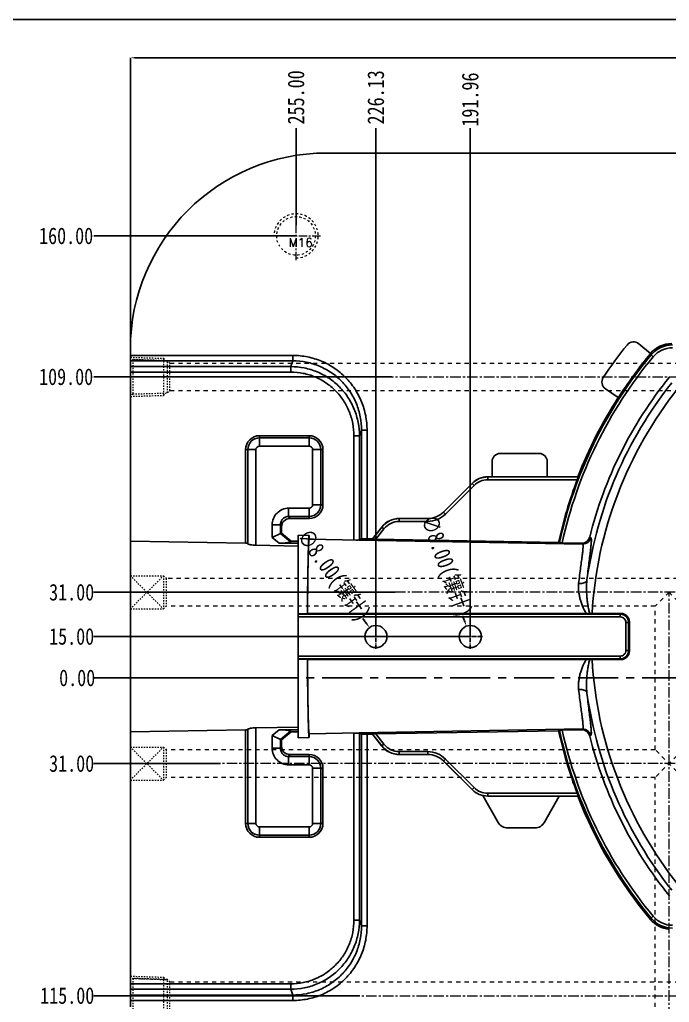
# Model space of a CAD drawing. Header units: millimetres. Extents: x 1205 to 2192, y -3369 to -2218.
# Drawn here: x 1418.1 to 1653.3, y -3190 to -2834.3 of the extents above; entities that cross this region are included whole.
import ezdxf

# ---------------------------------------------------------------- set-up
doc = ezdxf.new("R2010")
doc.units = ezdxf.units.MM
doc.header["$LTSCALE"] = 16.335
doc.header["$PDMODE"] = 3
doc.header["$PDSIZE"] = 0.3125
doc.linetypes.add('CENTER', pattern=[0.6, 0.375, -0.075, 0.075, -0.075])
doc.linetypes.add('HIDDEN', pattern=[0.2, 0.1, -0.1])
doc.layers.get('0').update_dxf_attribs({"linetype": 'CONTINUOUS'})
doc.layers.get('Defpoints').update_dxf_attribs({"linetype": 'CONTINUOUS'})
doc.layers.add('cool', color=153, linetype='HIDDEN', lineweight=9)
doc.layers.add('screw', color=33, linetype='CONTINUOUS', lineweight=13)
doc.layers.add('DEFAULT_2', color=8, linetype='HIDDEN')
doc.layers.add('DIM', color=3, linetype='CONTINUOUS')
doc.styles.get("Standard").update_dxf_attribs({"font": 'txt', "width": 0.8})
doc.styles.add('TXT', font='txt.shx', dxfattribs={"bigfont": 'gbcbig.shx'})
doc.dimstyles.new('11', dxfattribs={"dimtxt": 10, "dimasz": 10, "dimexe": 0, "dimexo": 0, "dimgap": 0, "dimtad": 0, "dimzin": 0, "dimdsep": 46, "dimtxsty": 'Standard', "dimcen": 0, "dimclrd": 4, "dimclre": 4, "dimclrt": 6, "dimazin": 0, "dimtfac": 1, "dimtofl": 0, "dimtmove": 0, "dimatfit": 3, "dimfxl": 0, "dimtolj": 1, "dimtzin": 0, "dimarcsym": 0})

# ---------------------------------------------------------------- blocks, each defined once
blk = doc.blocks.new('*D187')
at = {"layer": 'Defpoints', "color": 0, "transparency": 16777216}
for p in [(1579.85, -3053.78), (1582.6, -3061.29)]:
    blk.add_point(p, dxfattribs=at)
at = {"layer": 'DIM', "color": 4, "lineweight": -2, "transparency": 16777216}
blk.add_line((1578.48, -3050.02), (1579.16, -3051.9), dxfattribs=at)
at = {"layer": 'DIM', "color": 4, "transparency": 16777216}
blk.add_solid([(1579.48, -3051.79), (1578.85, -3052.02), (1579.85, -3053.78)], dxfattribs=at)
at = {"layer": 'DIM', "color": 6, "transparency": 16777216, "insert": (1572.01, -3032.34), "char_height": 6, "attachment_point": 5, "rotation": 290.0993}
blk.add_mtext('\\A1;∅8.00(\\M+5CFE2\\M+5D5EB)', dxfattribs=at)
blk = doc.blocks.new('*D188')
at = {"layer": 'Defpoints', "color": 0, "transparency": 16777216}
for p in [(1544.72, -3054.29), (1549.39, -3060.78)]:
    blk.add_point(p, dxfattribs=at)
at = {"layer": 'DIM', "color": 4, "lineweight": -2, "transparency": 16777216}
blk.add_line((1542.38, -3051.04), (1543.55, -3052.67), dxfattribs=at)
at = {"layer": 'DIM', "color": 4, "transparency": 16777216}
blk.add_solid([(1543.82, -3052.47), (1543.28, -3052.86), (1544.72, -3054.29)], dxfattribs=at)
at = {"layer": 'DIM', "color": 6, "transparency": 16777216, "insert": (1531.39, -3035.76), "char_height": 6, "attachment_point": 5, "rotation": 305.7403}
blk.add_mtext('\\A1;∅8.00(\\M+5CFE2\\M+5D5EB)', dxfattribs=at)
blk = doc.blocks.new('cool_jt_f12')
at = {"layer": 'cool', "ltscale": 0.3}
for p, q in [((0, 7.0785), (0.856, 6.2225)), ((0, 7.0785), (12, 6.7035)), ((0.856, 6.2225), (0.856, -6.2225)), ((13.5, 5.827375), (0.856, 6.2225)), ((0.856, 6.2225), (13.5, 5.827375)), ((12, 6.7035), (12.856, 5.8475)), ((12, 6.7035), (12, -6.7035)), ((14.327375, 5), (13.5, 5.827375)), ((13.5, -5.827375), (13.5, 5.827375)), ((14.327375, -5), (14.327375, 5)), ((0.856, -6.2225), (0, -7.0785)), ((0, -7.0785), (12, -6.7035)), ((0.856, -6.2225), (13.5, -5.827375)), ((12, -6.7035), (12.856, -5.8475)), ((13.5, -5.827375), (14.327375, -5))]:
    blk.add_line(p, q, dxfattribs=at)
blk = doc.blocks.new('02')
at = {"layer": 'cool', "ltscale": 0.932966}
for p, q in [((1262.52, -963.86), (1863.86, -963.86)), ((1262.52, -973.86), (1863.86, -973.86))]:
    blk.add_line(p, q, dxfattribs=at)
at = {"layer": 'cool', "color": 1, "linetype": 'CENTER', "ltscale": 0.621977}
blk.add_line((1248.19, -968.86), (1878.19, -968.86), dxfattribs=at)
at = {"layer": 'cool', "ltscale": 0.932966}
blk.add_blockref('cool_jt_f12', (1248.19, -968.86), dxfattribs=at)
blk = doc.blocks.new('cool_jt_g15')
at = {"layer": 'cool', "ltscale": 0.3}
for p, q in [((0, 6), (12, 6)), ((0, 6), (12, -6)), ((0, -6), (12, 6)), ((12, -6), (12, 6)), ((12, 6), (13, 5)), ((13, -5), (13, 5)), ((0, -6), (12, -6)), ((12, -6), (13, -5))]:
    blk.add_line(p, q, dxfattribs=at)
blk = doc.blocks.new('05')
at = {"layer": 'cool', "ltscale": 0.932966}
for p, q in [((2773.85, -3036.54), (2171.18, -3036.54)), ((2353.18, -3041.54), (2348.18, -3046.54)), ((2353.18, -3041.54), (2358.18, -3046.54)), ((2348.18, -3046.54), (2171.18, -3046.54)), ((2348.18, -3098.54), (2348.18, -3046.54)), ((2348.18, -3098.54), (2171.18, -3098.54)), ((2358.18, -3098.54), (2348.18, -3108.54)), ((2358.18, -3108.54), (2348.18, -3098.54)), ((2348.18, -3108.54), (2171.18, -3108.54)), ((2348.18, -3249.54), (2348.18, -3108.54))]:
    blk.add_line(p, q, dxfattribs=at)
at = {"layer": 'cool', "color": 1, "linetype": 'CENTER', "ltscale": 0.621977}
for p, q in [((2788.18, -3041.54), (2158.18, -3041.54)), ((2353.18, -3262.54), (2353.18, -3041.54)), ((2788.18, -3103.54), (2158.18, -3103.54))]:
    blk.add_line(p, q, dxfattribs=at)
at = {"layer": 'cool', "ltscale": 0.932966, "extrusion": (0, 0, -1), "zscale": -1, "rotation": 180}
for p in [(-2158.18, -3041.54), (-2158.18, -3103.54)]:
    blk.add_blockref('cool_jt_g15', p, dxfattribs=at)
blk = doc.blocks.new('*D204')
at = {"layer": 'Defpoints', "color": 0, "transparency": 16777216}
for p in [(1458.18, -2848.06), (1458.18, -2954.69), (2088.18, -2954.69)]:
    blk.add_point(p, dxfattribs=at)
at = {"layer": 'DIM', "color": 4, "lineweight": -2, "transparency": 16777216}
for p, q in [((1458.18, -2954.69), (1458.18, -2848.06)), ((1460.18, -2848.06), (1722.68, -2848.06)), ((2086.18, -2848.06), (1744.28, -2848.06)), ((2088.18, -2954.69), (2088.18, -2848.06))]:
    blk.add_line(p, q, dxfattribs=at)
at = {"layer": 'DIM', "color": 4, "transparency": 16777216}
for points in [[(1460.18, -2847.73), (1460.18, -2848.39), (1458.18, -2848.06)], [(2086.18, -2847.73), (2086.18, -2848.39), (2088.18, -2848.06)]]:
    blk.add_solid(points, dxfattribs=at)
at = {"layer": 'DIM', "color": 6, "transparency": 16777216, "insert": (1733.48, -2848.06), "char_height": 6, "attachment_point": 5}
blk.add_mtext('\\A1;630.00', dxfattribs=at)
blk = doc.blocks.new('*D213')
at = {"layer": 'Defpoints', "color": 0, "transparency": 16777216}
for p in [(1773.18, -3072.54), (1653.18, -3244.48), (1653.18, -3271.38)]:
    blk.add_point(p, dxfattribs=at)
at = {"layer": 'DIM', "color": 4, "lineweight": -2, "transparency": 16777216}
blk.add_line((1653.18, -3244.48), (1653.18, -3271.38), dxfattribs=at)
at = {"layer": 'DIM', "color": 6, "transparency": 16777216, "insert": (1653.18, -3281.38), "char_height": 6, "attachment_point": 5, "rotation": 90}
blk.add_mtext('\\A1;120.00', dxfattribs=at)
blk = doc.blocks.new('*D214')
at = {"layer": 'Defpoints', "color": 0, "transparency": 16777216}
for p in [(1773.18, -3072.54), (1518.18, -3232.54), (1518.18, -3271.38)]:
    blk.add_point(p, dxfattribs=at)
at = {"layer": 'DIM', "color": 4, "lineweight": -2, "transparency": 16777216}
blk.add_line((1518.18, -3232.54), (1518.18, -3271.38), dxfattribs=at)
at = {"layer": 'DIM', "color": 6, "transparency": 16777216, "insert": (1518.18, -3282.58), "char_height": 6, "attachment_point": 5, "rotation": 90}
blk.add_mtext('\\A1;255.00', dxfattribs=at)
blk = doc.blocks.new('*D215')
at = {"layer": 'Defpoints', "color": 0, "transparency": 16777216}
for p in [(1773.18, -3072.54), (1444.94, -3187.54), (1541.14, -3187.54)]:
    blk.add_point(p, dxfattribs=at)
at = {"layer": 'DIM', "color": 4, "lineweight": -2, "transparency": 16777216}
blk.add_line((1541.14, -3187.54), (1444.94, -3187.54), dxfattribs=at)
at = {"layer": 'DIM', "color": 6, "transparency": 16777216, "insert": (1435.34, -3187.54), "char_height": 6, "attachment_point": 5}
blk.add_mtext('\\A1;115.00', dxfattribs=at)
blk = doc.blocks.new('*D216')
at = {"layer": 'Defpoints', "color": 0, "transparency": 16777216}
for p in [(1773.18, -3072.54), (1444.94, -3232.54), (1515.96, -3232.54)]:
    blk.add_point(p, dxfattribs=at)
at = {"layer": 'DIM', "color": 4, "lineweight": -2, "transparency": 16777216}
blk.add_line((1515.96, -3232.54), (1444.94, -3232.54), dxfattribs=at)
at = {"layer": 'DIM', "color": 6, "transparency": 16777216, "insert": (1434.94, -3232.54), "char_height": 6, "attachment_point": 5}
blk.add_mtext('\\A1;160.00', dxfattribs=at)
blk = doc.blocks.new('*D217')
at = {"layer": 'Defpoints', "color": 0, "transparency": 16777216}
for p in [(1773.18, -3072.54), (1444.94, -3103.54), (1490.77, -3103.54)]:
    blk.add_point(p, dxfattribs=at)
at = {"layer": 'DIM', "color": 4, "lineweight": -2, "transparency": 16777216}
blk.add_line((1490.77, -3103.54), (1444.94, -3103.54), dxfattribs=at)
at = {"layer": 'DIM', "color": 6, "transparency": 16777216, "insert": (1436.94, -3103.54), "char_height": 6, "attachment_point": 5}
blk.add_mtext('\\A1;31.00', dxfattribs=at)
blk = doc.blocks.new('*D218')
at = {"layer": 'Defpoints', "color": 0, "transparency": 16777216}
for p in [(1444.94, -3072.54), (1507.08, -3072.54), (1773.18, -3072.54)]:
    blk.add_point(p, dxfattribs=at)
at = {"layer": 'DIM', "color": 4, "lineweight": -2, "transparency": 16777216}
blk.add_line((1507.08, -3072.54), (1444.94, -3072.54), dxfattribs=at)
at = {"layer": 'DIM', "color": 6, "transparency": 16777216, "insert": (1438.94, -3072.54), "char_height": 6, "attachment_point": 5}
blk.add_mtext('\\A1;0.00', dxfattribs=at)
blk = doc.blocks.new('*D219')
at = {"layer": 'Defpoints', "color": 0, "transparency": 16777216}
for p in [(1444.94, -3057.54), (1581.23, -3057.54), (1773.18, -3072.54)]:
    blk.add_point(p, dxfattribs=at)
at = {"layer": 'DIM', "color": 4, "lineweight": -2, "transparency": 16777216}
blk.add_line((1581.23, -3057.54), (1444.94, -3057.54), dxfattribs=at)
at = {"layer": 'DIM', "color": 6, "transparency": 16777216, "insert": (1436.94, -3057.54), "char_height": 6, "attachment_point": 5}
blk.add_mtext('\\A1;15.00', dxfattribs=at)
blk = doc.blocks.new('*D220')
at = {"layer": 'Defpoints', "color": 0, "transparency": 16777216}
for p in [(1444.94, -3041.54), (1554.08, -3041.54), (1773.18, -3072.54)]:
    blk.add_point(p, dxfattribs=at)
at = {"layer": 'DIM', "color": 4, "lineweight": -2, "transparency": 16777216}
blk.add_line((1554.08, -3041.54), (1444.94, -3041.54), dxfattribs=at)
at = {"layer": 'DIM', "color": 6, "transparency": 16777216, "insert": (1436.94, -3041.54), "char_height": 6, "attachment_point": 5}
blk.add_mtext('\\A1;31.00', dxfattribs=at)
blk = doc.blocks.new('*D221')
at = {"layer": 'Defpoints', "color": 0, "transparency": 16777216}
for p in [(1444.94, -2963.54), (1552.79, -2963.54), (1773.18, -3072.54)]:
    blk.add_point(p, dxfattribs=at)
at = {"layer": 'DIM', "color": 4, "lineweight": -2, "transparency": 16777216}
blk.add_line((1552.79, -2963.54), (1444.94, -2963.54), dxfattribs=at)
at = {"layer": 'DIM', "color": 6, "transparency": 16777216, "insert": (1434.94, -2963.54), "char_height": 6, "attachment_point": 5}
blk.add_mtext('\\A1;109.00', dxfattribs=at)
blk = doc.blocks.new('*D222')
at = {"layer": 'Defpoints', "color": 0, "transparency": 16777216}
for p in [(1444.94, -2912.54), (1518.18, -2912.54), (1773.18, -3072.54)]:
    blk.add_point(p, dxfattribs=at)
at = {"layer": 'DIM', "color": 4, "lineweight": -2, "transparency": 16777216}
blk.add_line((1518.18, -2912.54), (1444.94, -2912.54), dxfattribs=at)
at = {"layer": 'DIM', "color": 6, "transparency": 16777216, "insert": (1434.94, -2912.54), "char_height": 6, "attachment_point": 5}
blk.add_mtext('\\A1;160.00', dxfattribs=at)
blk = doc.blocks.new('*D223')
at = {"layer": 'Defpoints', "color": 0, "transparency": 16777216}
for p in [(1518.18, -2873.59), (1518.18, -2908.67), (1773.18, -3072.54)]:
    blk.add_point(p, dxfattribs=at)
at = {"layer": 'DIM', "color": 4, "lineweight": -2, "transparency": 16777216}
blk.add_line((1518.18, -2908.67), (1518.18, -2873.59), dxfattribs=at)
at = {"layer": 'DIM', "color": 6, "transparency": 16777216, "insert": (1518.18, -2862.39), "char_height": 6, "attachment_point": 5, "rotation": 90}
blk.add_mtext('\\A1;255.00', dxfattribs=at)
blk = doc.blocks.new('*D224')
at = {"layer": 'Defpoints', "color": 0, "transparency": 16777216}
for p in [(1547.06, -2873.59), (1547.06, -3057.54), (1773.18, -3072.54)]:
    blk.add_point(p, dxfattribs=at)
at = {"layer": 'DIM', "color": 4, "lineweight": -2, "transparency": 16777216}
blk.add_line((1547.06, -3057.54), (1547.06, -2873.59), dxfattribs=at)
at = {"layer": 'DIM', "color": 6, "transparency": 16777216, "insert": (1547.06, -2862.39), "char_height": 6, "attachment_point": 5, "rotation": 90}
blk.add_mtext('\\A1;226.13', dxfattribs=at)
blk = doc.blocks.new('*D225')
at = {"layer": 'Defpoints', "color": 0, "transparency": 16777216}
for p in [(1581.23, -2873.59), (1581.23, -3057.54), (1773.18, -3072.54)]:
    blk.add_point(p, dxfattribs=at)
at = {"layer": 'DIM', "color": 4, "lineweight": -2, "transparency": 16777216}
blk.add_line((1581.23, -3057.54), (1581.23, -2873.59), dxfattribs=at)
at = {"layer": 'DIM', "color": 6, "transparency": 16777216, "insert": (1581.23, -2863.19), "char_height": 6, "attachment_point": 5, "rotation": 90}
blk.add_mtext('\\A1;191.96', dxfattribs=at)
blk = doc.blocks.new('screw_m16_g')
at = {"layer": 'screw', "color": 1, "linetype": 'CENTER', "ltscale": 0.497582}
for p, q in [((0, -8.8), (0, 8.8)), ((-8.8, 0), (8.8, 0))]:
    blk.add_line(p, q, dxfattribs=at)
at = {"layer": 'screw', "color": 33, "linetype": 'HIDDEN', "ltscale": 0.497582}
blk.add_circle((0, 0), 7, dxfattribs=at)
at = {"layer": 'screw', "color": 92, "linetype": 'HIDDEN', "ltscale": 0.497582}
blk.add_arc((0, 0), 8, 270, 180, dxfattribs=at)
at = {"layer": 'screw', "color": 6, "style": 'TXT'}
blk.add_text('M16', height=3.2, dxfattribs=at).set_placement((-2.72, -4))

msp = doc.modelspace()

# ---------------------------------------------------------------- linework, layer by layer
at = {"color": 7, "linetype": 'Continuous'}
for p, q in [((1529.182, -2882.537), (2017.182, -2882.537)), ((1646.465, -2955.118), (1642.262, -2951.613)), ((1458.182, -3191.537), (1458.182, -2953.537)), ((1458.182, -2955.798), (1517.041, -2955.798)), ((1517.041, -2955.798), (1517.041, -2957.779)), ((1647.458, -2956.264), (1646.686, -2955.623)), ((1458.182, -2957.779), (1517.041, -2957.779)), ((1516.268, -2959.851), (1517.041, -2957.779)), ((1516.268, -2959.851), (1458.182, -2959.851)), ((1516.268, -2961.832), (1458.182, -2961.832)), ((1516.268, -2959.851), (1516.268, -2961.832)), ((1630.168, -2967.893), (1634.751, -2971.081)), ((1541.884, -2982.865), (1541.129, -2984.889)), ((1541.884, -2982.865), (1541.884, -3022.169)), ((1543.881, -2982.865), (1541.884, -2982.865)), ((1543.881, -2982.865), (1543.881, -3022.149)), ((1504.917, -2988.606), (1504.917, -2984.854)), ((1504.917, -2984.854), (1522.917, -2984.854)), ((1522.917, -2985.652), (1504.917, -2985.652)), ((1522.917, -2988.606), (1522.917, -2984.854)), ((1539.132, -3022.614), (1539.132, -2984.889)), ((1541.129, -2984.889), (1539.132, -2984.889)), ((1541.129, -3022.578), (1541.129, -2984.889)), ((1499.917, -3023.705), (1499.917, -2989.854)), ((1499.917, -2989.854), (1503.668, -2989.854)), ((1500.714, -2989.854), (1500.714, -3024.023)), ((1503.668, -2989.854), (1503.668, -3024.504)), ((1522.917, -2988.606), (1504.917, -2988.606)), ((1524.165, -3009.854), (1524.165, -2989.854)), ((1524.165, -2989.854), (1527.917, -2989.854)), ((1527.12, -3009.854), (1527.12, -2989.854)), ((1527.917, -2989.854), (1527.917, -3009.854)), ((1606.117, -2991.249), (1592.117, -2991.249)), ((1589.117, -2994.249), (1589.117, -2999.749)), ((1609.117, -2999.749), (1609.117, -2994.249)), ((1587.572, -2999.749), (1587.572, -3000.785)), ((1587.572, -2999.749), (1589.117, -2999.749)), ((1620.273, -2999.785), (1587.572, -2999.785)), ((1619.944, -3000.785), (1587.572, -3000.785)), ((1609.117, -2999.749), (1620.172, -2999.749)), ((1620.172, -2999.749), (1620.273, -2999.785)), ((1571.522, -3012.47), (1581.887, -3002.104)), ((1581.912, -3002.129), (1571.547, -3012.495)), ((1582.619, -3002.836), (1572.254, -3013.202)), ((1581.887, -3002.104), (1582.619, -3002.836)), ((1515.487, -3011.103), (1515.487, -3014.057)), ((1515.487, -3011.103), (1522.917, -3011.103)), ((1522.917, -3014.854), (1522.917, -3011.103)), ((1524.165, -3009.854), (1527.917, -3009.854)), ((1571.522, -3012.47), (1572.254, -3013.202)), ((1515.487, -3014.057), (1515.883, -3014.854)), ((1515.487, -3014.057), (1522.917, -3014.057)), ((1522.917, -3014.854), (1515.883, -3014.854)), ((1555.51, -3014.824), (1555.528, -3014.86)), ((1555.51, -3014.824), (1565.836, -3014.824)), ((1555.528, -3014.86), (1555.528, -3015.86)), ((1565.836, -3014.86), (1555.528, -3014.86)), ((1565.836, -3015.86), (1555.528, -3015.86)), ((1565.836, -3015.86), (1565.836, -3014.824)), ((1509.555, -3021.666), (1509.555, -3017.103)), ((1509.555, -3017.103), (1512.544, -3017.103)), ((1512.544, -3020.272), (1512.544, -3017.103)), ((1512.544, -3017.103), (1512.917, -3017.855)), ((1512.917, -3017.855), (1512.917, -3020.099)), ((1549.218, -3017.943), (1545.867, -3022.243)), ((1549.201, -3017.907), (1545.869, -3022.183)), ((1550.007, -3018.557), (1547.096, -3022.293)), ((1549.201, -3017.907), (1549.218, -3017.943)), ((1549.218, -3017.943), (1550.007, -3018.557)), ((1499.917, -3023.705), (1458.182, -3022.977)), ((1512.544, -3020.272), (1509.555, -3021.666)), ((1512.044, -3023.755), (1509.555, -3021.666)), ((1512.917, -3020.099), (1512.544, -3020.272)), ((1516.154, -3023.301), (1512.544, -3020.272)), ((1512.917, -3020.099), (1516.419, -3023.037)), ((1518.917, -3023.037), (1516.419, -3023.037)), ((1518.917, -3094.219), (1518.917, -3020.854)), ((1522.937, -3020.925), (1518.917, -3020.854)), ((1522.937, -3022.331), (1522.937, -3020.925)), ((1522.937, -3022.331), (1541.03, -3022.632)), ((1540.976, -3022.661), (1621.933, -3024.074)), ((1541.129, -3022.578), (1541.884, -3022.169)), ((1545.869, -3022.183), (1543.881, -3022.149)), ((1545.869, -3022.183), (1545.867, -3022.243)), ((1613.204, -3023.448), (1547.096, -3022.293)), ((1624.908, -3021.784), (1624.501, -3021.524)), ((1503.668, -3024.504), (1518.917, -3024.776)), ((1512.044, -3023.755), (1518.917, -3023.755)), ((1613.504, -3023.64), (1613.204, -3023.448)), ((1621.523, -3023.808), (1614.522, -3023.686)), ((1621.523, -3023.808), (1621.933, -3024.074)), ((1518.917, -3049.343), (1522.314, -3049.34)), ((1518.917, -3049.447), (1635.556, -3049.447)), ((1635.556, -3050.451), (1518.917, -3050.451)), ((1522.314, -3049.34), (1522.339, -3049.263)), ((1623.231, -3049.167), (1522.339, -3049.263)), ((1625.315, -3049.181), (1635.822, -3049.181)), ((1635.822, -3049.181), (1635.556, -3049.447)), ((1635.556, -3050.451), (1635.556, -3049.447)), ((1637.564, -3062.616), (1637.564, -3052.458)), ((1638.567, -3052.458), (1637.564, -3052.458)), ((1638.567, -3052.458), (1638.833, -3052.192)), ((1638.567, -3052.458), (1638.567, -3062.616)), ((1638.833, -3062.882), (1638.833, -3052.192)), ((1518.917, -3064.623), (1635.556, -3064.623)), ((1635.556, -3065.627), (1518.917, -3065.627)), ((1518.917, -3065.731), (1522.314, -3065.734)), ((1522.339, -3065.811), (1522.314, -3065.734)), ((1522.339, -3065.811), (1623.231, -3065.907)), ((1625.315, -3065.893), (1635.822, -3065.893)), ((1635.556, -3065.627), (1635.556, -3064.623)), ((1635.556, -3065.627), (1635.822, -3065.893)), ((1637.564, -3062.616), (1638.567, -3062.616)), ((1638.833, -3062.882), (1638.567, -3062.616)), ((1518.917, -3090.297), (1503.668, -3090.57)), ((1503.668, -3090.57), (1503.668, -3125.219)), ((1499.917, -3091.369), (1458.182, -3092.097)), ((1499.917, -3125.219), (1499.917, -3091.369)), ((1500.714, -3091.051), (1500.714, -3125.219)), ((1509.555, -3093.408), (1512.044, -3091.319)), ((1509.555, -3097.971), (1509.555, -3093.408)), ((1512.544, -3094.802), (1509.555, -3093.408)), ((1518.917, -3091.319), (1512.044, -3091.319)), ((1512.544, -3094.802), (1516.154, -3091.773)), ((1516.419, -3092.037), (1512.917, -3094.975)), ((1518.917, -3092.037), (1516.419, -3092.037)), ((1522.937, -3094.149), (1518.917, -3094.219)), ((1541.03, -3092.442), (1522.937, -3092.743)), ((1522.937, -3094.149), (1522.937, -3092.743)), ((1539.132, -3092.46), (1539.132, -3160.185)), ((1621.933, -3091), (1540.976, -3092.413)), ((1541.129, -3092.496), (1541.129, -3160.185)), ((1541.884, -3092.905), (1541.129, -3092.496)), ((1541.884, -3092.905), (1541.884, -3162.209)), ((1543.881, -3092.925), (1545.869, -3092.89)), ((1543.881, -3092.925), (1543.881, -3162.209)), ((1545.867, -3092.831), (1545.869, -3092.89)), ((1549.218, -3097.131), (1545.867, -3092.831)), ((1545.869, -3092.89), (1549.201, -3097.167)), ((1547.096, -3092.781), (1613.204, -3091.626)), ((1550.007, -3096.517), (1547.096, -3092.781)), ((1613.204, -3091.626), (1613.504, -3091.434)), ((1614.522, -3091.388), (1621.523, -3091.266)), ((1621.933, -3091), (1621.523, -3091.266)), ((1624.501, -3093.55), (1624.908, -3093.29)), ((1509.555, -3097.971), (1512.544, -3097.971)), ((1512.544, -3097.971), (1512.544, -3094.802)), ((1512.917, -3094.975), (1512.544, -3094.802)), ((1512.544, -3097.971), (1512.917, -3097.219)), ((1512.917, -3094.975), (1512.917, -3097.219)), ((1549.201, -3097.167), (1549.218, -3097.131)), ((1550.007, -3096.517), (1549.218, -3097.131)), ((1515.487, -3101.017), (1515.883, -3100.219)), ((1515.487, -3103.971), (1515.487, -3101.017)), ((1522.917, -3101.017), (1515.487, -3101.017)), ((1515.883, -3100.219), (1522.917, -3100.219)), ((1522.917, -3103.971), (1522.917, -3100.219)), ((1555.51, -3100.249), (1555.528, -3100.214)), ((1565.836, -3100.249), (1555.51, -3100.249)), ((1555.528, -3099.214), (1555.528, -3100.214)), ((1565.836, -3099.214), (1555.528, -3099.214)), ((1565.836, -3100.214), (1555.528, -3100.214)), ((1565.836, -3100.249), (1565.836, -3099.214)), ((1522.917, -3103.971), (1515.487, -3103.971)), ((1572.254, -3101.872), (1571.522, -3102.604)), ((1571.522, -3102.604), (1581.887, -3112.97)), ((1581.912, -3112.945), (1571.547, -3102.579)), ((1582.619, -3112.238), (1572.254, -3101.872)), ((1524.165, -3125.219), (1524.165, -3105.219)), ((1524.165, -3105.219), (1527.917, -3105.219)), ((1527.12, -3125.219), (1527.12, -3105.219)), ((1527.917, -3105.219), (1527.917, -3125.219)), ((1581.887, -3112.97), (1582.619, -3112.238)), ((1585.783, -3115.123), (1591.316, -3124.809)), ((1587.572, -3114.289), (1587.572, -3115.289)), ((1619.944, -3114.289), (1587.572, -3114.289)), ((1620.273, -3115.289), (1587.572, -3115.298)), ((1608.095, -3124.79), (1613.436, -3115.324)), ((1620.273, -3115.289), (1620.172, -3115.324)), ((1499.917, -3125.219), (1503.668, -3125.219)), ((1504.917, -3130.219), (1504.917, -3126.468)), ((1504.917, -3126.468), (1522.917, -3126.468)), ((1522.917, -3130.219), (1522.917, -3126.468)), ((1524.165, -3125.219), (1527.917, -3125.219)), ((1504.917, -3129.422), (1522.917, -3129.422)), ((1594.789, -3126.824), (1604.611, -3126.824)), ((1522.917, -3130.219), (1504.917, -3130.219)), ((1539.132, -3160.185), (1541.129, -3160.185)), ((1541.884, -3162.209), (1541.129, -3160.185)), ((1646.686, -3159.451), (1646.465, -3159.956)), ((1646.686, -3159.451), (1647.458, -3158.81)), ((1543.881, -3162.209), (1541.884, -3162.209)), ((1516.268, -3183.242), (1458.182, -3183.242)), ((1516.268, -3183.242), (1516.268, -3185.222)), ((1516.268, -3185.222), (1458.182, -3185.222)), ((1517.041, -3187.295), (1516.268, -3185.222)), ((1517.041, -3187.295), (1458.182, -3187.295)), ((1517.041, -3189.276), (1458.182, -3189.276)), ((1517.041, -3189.276), (1517.041, -3187.295))]:
    msp.add_line(p, q, dxfattribs=at)
at = {"color": 1, "linetype": 'CENTER', "ltscale": 0.248791}
for p, q in [((1547.057, -3061.937), (1547.057, -3053.137)), ((1581.227, -3061.937), (1581.227, -3053.137)), ((1542.657, -3057.537), (1551.457, -3057.537)), ((1576.827, -3057.537), (1585.627, -3057.537))]:
    msp.add_line(p, q, dxfattribs=at)
at = {"color": 1, "linetype": 'CENTER', "ltscale": 2.363516}
msp.add_line((1458.182, -3072.537), (2088.182, -3072.537), dxfattribs=at)
msp.add_lwpolyline([(1220.24, -2834.258), (2192.234, -2834.258), (2192.234, -3368.816), (1220.24, -3368.816)], close=True)
at = {"color": 2, "linetype": 'Continuous'}
for centre in [(1547.057, -3057.537), (1581.227, -3057.537)]:
    msp.add_circle(centre, 4, dxfattribs=at)
at = {"color": 7, "linetype": 'Continuous'}
for centre, radius, start, end in [((1529.182, -2953.537), 71, 90, 180), ((1769.291, -3057.537), 168.424, 141.21584, 146.16557), ((1640.341, -2953.917), 3, 50.17671, 141.21584), ((1654.173, -2961.544), 10.035, 89.99628, 140.18045), ((1769.291, -3057.537), 159.431, 140.2651, 167.72454), ((1769.291, -3057.537), 159.871, 140.17671, 147.27549), ((1654.252, -2961.914), 9.84, 139.14891, 140.25753), ((1769.291, -3057.537), 158.428, 140.2651, 167.66246), ((1769.291, -3057.537), 147.229, 141.41918, 172.01305), ((1769.291, -3057.537), 149.201, 141.02128, 166.03253), ((1631.881, -2965.43), 3, 146.16557, 235.17671), ((1769.291, -3057.537), 144.218, 141.41918, 176.67841), ((1769.291, -3057.537), 159.924, 147.2748, 158.81724), ((1504.917, -2989.854), 5, 90, 180), ((1504.917, -2989.854), 4.203, 90, 180), ((1522.917, -2989.854), 5, 0, 90), ((1522.917, -2989.854), 4.203, 0, 90), ((1504.917, -2989.854), 1.248, 90, 180), ((1522.917, -2989.854), 1.248, 0, 90), ((1592.117, -2994.249), 3, 90, 180), ((1606.117, -2994.249), 3, 0, 90), ((1587.572, -3007.789), 8.04, 90, 135), ((1587.572, -3007.789), 8.005, 90, 135), ((1587.572, -3007.789), 7.005, 90, 135), ((1769.291, -3057.537), 159.766, 159.193, 167.68005), ((1522.917, -3009.854), 5, 270, 0), ((1522.917, -3009.854), 4.203, 270, 0), ((1522.917, -3009.854), 1.248, 270, 0), ((1565.836, -3006.784), 8.04, 270, 315), ((1565.836, -3006.784), 8.075, 270, 315), ((1555.528, -3022.859), 7.999, 90.00071, 142.07533), ((1555.528, -3022.859), 6.999, 89.99952, 142.07652), ((1565.836, -3006.784), 9.075, 270, 315), ((1621.577, -3020.796), 3.013, 268.95838, 346.00935), ((1621.98, -3021.057), 3.017, 269.11092, 346.0517), ((1623.254, -3141.721), 92.554, 89.19997, 90.01418), ((1625.307, -2993.71), 55.471, 269.21502, 270.00881), ((1635.551, -3052.464), 3.016, 0.11017, 89.88983), ((1623.291, -2978.745), 87.162, 269.96063, 270.82522), ((1625.307, -3121.365), 55.472, 89.9912, 90.78497), ((1769.291, -3057.537), 144.218, 183.32159, 218.58082), ((1635.551, -3062.61), 3.016, 270.11017, 359.88983), ((1635.557, -3062.617), 2.006, 269.96682, 0.03329), ((1769.291, -3057.537), 147.229, 187.98695, 218.58082), ((1769.291, -3057.537), 159.766, 192.31995, 200.807), ((1769.291, -3057.537), 159.431, 192.27546, 219.7349), ((1769.291, -3057.537), 158.428, 192.33754, 219.7349), ((1621.577, -3094.278), 3.013, 13.99024, 91.04184), ((1621.98, -3094.017), 3.017, 13.94832, 90.88942), ((1769.291, -3057.537), 149.201, 193.96748, 218.97872), ((1555.528, -3092.215), 7.999, 217.92467, 269.99929), ((1555.528, -3092.215), 6.999, 217.92348, 270.00047), ((1522.917, -3105.219), 5, 0, 90), ((1522.917, -3105.219), 4.203, 0, 90), ((1565.836, -3108.289), 9.075, 45, 90), ((1565.836, -3108.289), 8.075, 45, 90), ((1565.836, -3108.289), 8.04, 45, 90), ((1522.917, -3105.219), 1.248, 0, 90), ((1587.572, -3107.284), 7.005, 225, 270), ((1587.572, -3107.284), 8.005, 225, 270), ((1769.291, -3057.537), 159.924, 201.18276, 219.82328), ((1504.917, -3125.219), 5, 180, 270), ((1504.917, -3125.219), 4.203, 180, 270), ((1504.917, -3125.219), 1.248, 180, 270), ((1522.917, -3125.219), 5, 270, 0), ((1522.917, -3125.219), 4.203, 270, 0), ((1522.917, -3125.219), 1.248, 270, 0), ((1594.789, -3122.824), 4, 209.73973, 270), ((1604.611, -3122.824), 4, 270, 330.56486), ((1654.173, -3153.53), 10.035, 219.81922, 265.05103)]:
    msp.add_arc(centre, radius, start, end, dxfattribs=at)
for centre, major_axis, ratio, start_param, end_param in [((1515.928, -3017.901), (-1.359, 2.739), 0.9811726, -0.4530572, 1.1026041), ((1555.512, -3022.826), (-3.512, 7.189), 0.9998114, -0.4543748, 0.4543748), ((1557.534, -3057.537), (41.338, -34.422), 0.0559844, 3.0744618, 3.1982989), ((1522.937, -3057.537), (0, 36.612), 0.0174551, -0.0003047, 1.3449922), ((1522.937, -3057.537), (0, 35.206), 0.0174551, -0.0003047, 1.3335631), ((1539.132, -3022.54), (2, -0.035), 0.0292994, -1.5702842, -0.0518478), ((1543.881, -3022.207), (2, -0.035), 0.0292994, 1.5713084, 3.0897449), ((1547.118, -3022.264), (1.251, -0.021), 0.0234193, 3.1414339, 4.6947769), ((1499.898, -3057.537), (0, 33.832), 0.1763278, -0.1371366, -0.0030778), ((1635.814, -3052.2), (2.138, 2.138), 0.9972647, -0.7840286, 0.7840286), ((1522.937, -3057.537), (0, 36.612), 0.0174551, -4.4865848, -3.141288), ((1522.937, -3057.537), (0, 35.206), 0.0174551, -4.4751558, -3.141288), ((1635.814, -3062.874), (-2.138, 2.138), 0.9972647, -3.9256213, -2.357564), ((1499.898, -3057.537), (0, 33.832), 0.1763278, -3.1385148, -3.004456), ((1557.534, -3057.537), (41.338, 34.422), 0.0559844, 3.0848864, 3.2087235), ((1539.132, -3092.534), (2, 0.035), 0.0292994, 0.0518478, 1.5702842), ((1543.881, -3092.867), (2, 0.035), 0.0292994, -3.0897449, -1.5713084), ((1547.118, -3092.81), (1.251, 0.021), 0.0234193, 1.5884084, 3.1417514), ((1515.928, -3097.173), (1.359, 2.739), 0.9811726, -4.2441968, -2.6885354), ((1555.512, -3092.248), (3.512, 7.189), 0.9998114, -3.5959674, -2.6872179)]:
    msp.add_ellipse(centre, major_axis=major_axis, ratio=ratio, start_param=start_param, end_param=end_param, dxfattribs=at)
for points, knots in [([(1654.404, -2952.002), (1652.977, -2952.002), (1650.098, -2952.635), (1647.739, -2954.402), (1646.809, -2955.478)], [0, 0, 0, 0, 0.5009427, 1, 1, 1, 1]), ([(1517.041, -2955.798), (1518.804, -2955.799), (1522.34, -2956.149), (1527.428, -2957.707), (1532.111, -2960.238), (1536.202, -2963.639), (1539.547, -2967.773), (1542.022, -2972.479), (1543.54, -2977.572), (1543.881, -2981.104), (1543.881, -2982.865)], [0, 0, 0, 0, 0.1250716, 0.2501697, 0.3752178, 0.5002259, 0.625187, 0.7501181, 0.8750401, 1, 1, 1, 1]), ([(1646.497, -2955.162), (1646.51, -2955.203), (1646.564, -2955.36), (1646.637, -2955.51), (1646.686, -2955.623)], [0, 0, 0, 0, 0.2576412, 1, 1, 1, 1]), ([(1647.458, -2956.264), (1648.306, -2955.266), (1650.44, -2953.587), (1653.095, -2953.019), (1654.404, -2953.006)], [0, 0, 0, 0, 0.5, 1, 1, 1, 1]), ([(1517.041, -2957.779), (1518.674, -2957.778), (1521.95, -2958.101), (1526.664, -2959.545), (1531.001, -2961.892), (1534.789, -2965.046), (1537.883, -2968.88), (1540.17, -2973.242), (1541.572, -2977.962), (1541.884, -2981.234), (1541.884, -2982.865)], [0, 0, 0, 0, 0.1250735, 0.2501741, 0.3752243, 0.5002337, 0.6251949, 0.7501247, 0.875044, 1, 1, 1, 1]), ([(1541.129, -2984.889), (1541.128, -2983.257), (1540.809, -2979.985), (1539.396, -2975.268), (1537.095, -2970.914), (1533.992, -2967.092), (1530.202, -2963.951), (1525.87, -2961.616), (1521.166, -2960.177), (1517.898, -2959.852), (1516.268, -2959.851)], [0, 0, 0, 0, 0.1250809, 0.250184, 0.3752279, 0.5002371, 0.6251988, 0.7501283, 0.8750456, 1, 1, 1, 1]), ([(1539.132, -2984.889), (1539.131, -2983.387), (1538.841, -2980.375), (1537.545, -2976.032), (1535.432, -2972.021), (1532.579, -2968.499), (1529.093, -2965.606), (1525.107, -2963.454), (1520.777, -2962.13), (1517.768, -2961.832), (1516.268, -2961.832)], [0, 0, 0, 0, 0.1250857, 0.2501921, 0.3752376, 0.5002466, 0.6252066, 0.7501335, 0.8750478, 1, 1, 1, 1]), ([(1620.273, -2999.785), (1620.28, -2999.788), (1620.269, -2999.829), (1620.262, -2999.879), (1620.23, -2999.981), (1620.19, -3000.104), (1620.139, -3000.255), (1620.057, -3000.484), (1619.991, -3000.663), (1619.944, -3000.785)], [0, 0, 0, 0, 0.0225738, 0.0828499, 0.1788026, 0.3060278, 0.4583806, 0.6295093, 1, 1, 1, 1]), ([(1509.555, -3017.103), (1509.555, -3016.327), (1509.856, -3014.757), (1511.163, -3012.759), (1513.139, -3011.415), (1514.71, -3011.103), (1515.487, -3011.103)], [0, 0, 0, 0, 0.250055, 0.4999394, 0.7498966, 1, 1, 1, 1]), ([(1512.544, -3017.103), (1512.538, -3016.714), (1512.67, -3015.922), (1513.302, -3014.897), (1514.295, -3014.203), (1515.094, -3014.052), (1515.487, -3014.057)], [0, 0, 0, 0, 0.2485323, 0.4983411, 0.749186, 1, 1, 1, 1]), ([(1512.044, -3023.755), (1512.498, -3023.755), (1513.173, -3023.742), (1514.055, -3023.694), (1514.673, -3023.642), (1515.23, -3023.576), (1515.682, -3023.501), (1515.978, -3023.424), (1516.118, -3023.361), (1516.155, -3023.318), (1516.154, -3023.301)], [0, 0, 0, 0, 0.326132, 0.4843745, 0.6349256, 0.7720841, 0.886627, 0.9653762, 0.9878446, 1, 1, 1, 1]), ([(1623.49, -3037.079), (1623.602, -3035.988), (1623.829, -3033.913), (1624.182, -3030.977), (1624.504, -3028.403), (1624.774, -3026.224), (1624.967, -3024.468), (1625.063, -3023.277), (1625.077, -3022.554), (1625.057, -3022.187), (1625.015, -3021.939), (1624.951, -3021.81), (1624.909, -3021.783)], [0, 0, 0, 0, 0.2134967, 0.4061494, 0.5752647, 0.7181548, 0.8333481, 0.9191431, 0.9504621, 0.9740829, 0.9902731, 1, 1, 1, 1]), ([(1503.668, -3024.504), (1503.324, -3024.498), (1502.676, -3024.464), (1501.808, -3024.351), (1501.21, -3024.226), (1500.872, -3024.111), (1500.754, -3024.054), (1500.714, -3024.023)], [0, 0, 0, 0, 0.3428743, 0.6447401, 0.8715198, 0.948956, 1, 1, 1, 1]), ([(1614.522, -3023.686), (1614.397, -3023.683), (1614.163, -3023.678), (1613.887, -3023.669), (1613.704, -3023.659), (1613.607, -3023.655), (1613.545, -3023.646), (1613.512, -3023.645), (1613.504, -3023.64)], [0, 0, 0, 0, 0.3685578, 0.6875397, 0.8128987, 0.9088832, 0.9720192, 1, 1, 1, 1]), ([(1621.933, -3024.074), (1621.974, -3024.098), (1622.039, -3024.218), (1622.104, -3024.598), (1622.089, -3025.36), (1621.981, -3026.583), (1621.778, -3028.228), (1621.499, -3030.266), (1621.167, -3032.674), (1620.805, -3035.421), (1620.571, -3037.363), (1620.456, -3038.385)], [0, 0, 0, 0, 0.0098909, 0.0260713, 0.0808452, 0.1665416, 0.2816994, 0.4246073, 0.5937687, 0.786471, 1, 1, 1, 1]), ([(1623.49, -3037.08), (1623.469, -3037.179), (1623.389, -3037.383), (1623.132, -3037.72), (1622.666, -3038.046), (1621.753, -3038.379), (1620.974, -3038.426), (1620.456, -3038.385)], [0, 0, 0, 0, 0.0856494, 0.1824988, 0.3551738, 0.5592742, 1, 1, 1, 1]), ([(1624.546, -3049.176), (1624.366, -3048.705), (1624.092, -3047.712), (1623.812, -3046.191), (1623.584, -3044.645), (1623.376, -3042.593), (1623.263, -3040.067), (1623.371, -3038.057), (1623.49, -3037.081)], [0, 0, 0, 0, 0.1236901, 0.2519551, 0.3798218, 0.5072546, 0.7583684, 1, 1, 1, 1]), ([(1623.231, -3049.167), (1622.676, -3048.335), (1621.996, -3046.996), (1621.333, -3045.142), (1620.948, -3043.756), (1620.647, -3042.382), (1620.374, -3040.599), (1620.383, -3039.257), (1620.456, -3038.385)], [0, 0, 0, 0, 0.2652189, 0.3949064, 0.5221035, 0.6466375, 0.7679453, 1, 1, 1, 1]), ([(1636.976, -3051.038), (1636.791, -3050.854), (1636.345, -3050.553), (1635.817, -3050.452), (1635.556, -3050.451)], [0, 0, 0, 0, 0.499995, 1, 1, 1, 1]), ([(1637.564, -3052.458), (1637.562, -3052.197), (1637.461, -3051.669), (1637.16, -3051.224), (1636.976, -3051.038)], [0, 0, 0, 0, 0.500005, 1, 1, 1, 1]), ([(1620.456, -3076.689), (1620.383, -3075.817), (1620.374, -3074.475), (1620.647, -3072.692), (1620.948, -3071.318), (1621.333, -3069.931), (1621.996, -3068.078), (1622.676, -3066.739), (1623.231, -3065.907)], [0, 0, 0, 0, 0.2320552, 0.3533627, 0.477897, 0.6050942, 0.7347814, 1, 1, 1, 1]), ([(1623.49, -3077.993), (1623.371, -3077.017), (1623.263, -3075.007), (1623.376, -3072.481), (1623.584, -3070.429), (1623.812, -3068.883), (1624.092, -3067.362), (1624.366, -3066.369), (1624.546, -3065.898)], [0, 0, 0, 0, 0.2416316, 0.4927454, 0.6201782, 0.7480449, 0.8763099, 1, 1, 1, 1]), ([(1623.49, -3077.994), (1623.469, -3077.895), (1623.389, -3077.691), (1623.133, -3077.354), (1622.666, -3077.028), (1621.753, -3076.695), (1620.974, -3076.648), (1620.456, -3076.689)], [0, 0, 0, 0, 0.0856538, 0.1825003, 0.3551877, 0.5592654, 1, 1, 1, 1]), ([(1620.456, -3076.689), (1620.571, -3077.71), (1620.804, -3079.646), (1621.166, -3082.387), (1621.497, -3084.792), (1621.777, -3086.832), (1621.977, -3088.476), (1622.076, -3089.59), (1622.094, -3090.268), (1622.077, -3090.617), (1622.038, -3090.853), (1621.975, -3090.976), (1621.933, -3091)], [0, 0, 0, 0, 0.2133617, 0.4048709, 0.574175, 0.7176614, 0.8324792, 0.9180959, 0.9496375, 0.973569, 0.9900408, 1, 1, 1, 1]), ([(1624.909, -3093.291), (1624.951, -3093.264), (1625.014, -3093.131), (1625.054, -3092.88), (1625.073, -3092.507), (1625.058, -3091.782), (1624.965, -3090.591), (1624.772, -3088.834), (1624.502, -3086.653), (1624.18, -3084.082), (1623.828, -3081.153), (1623.602, -3079.085), (1623.49, -3077.995)], [0, 0, 0, 0, 0.0098023, 0.0262887, 0.0502793, 0.0818861, 0.1676051, 0.2824635, 0.4259343, 0.5951942, 0.7866577, 1, 1, 1, 1]), ([(1500.714, -3091.051), (1500.754, -3091.02), (1500.872, -3090.963), (1501.21, -3090.848), (1501.808, -3090.723), (1502.676, -3090.61), (1503.324, -3090.576), (1503.668, -3090.57)], [0, 0, 0, 0, 0.051044, 0.1284802, 0.3552599, 0.6571257, 1, 1, 1, 1]), ([(1515.977, -3091.656), (1515.88, -3091.623), (1515.648, -3091.569), (1515.089, -3091.474), (1514.257, -3091.39), (1513.177, -3091.331), (1512.426, -3091.319), (1512.044, -3091.319)], [0, 0, 0, 0, 0.0774329, 0.1801541, 0.4307039, 0.7104231, 1, 1, 1, 1]), ([(1516.154, -3091.773), (1516.156, -3091.749), (1516.086, -3091.692), (1516.023, -3091.672), (1515.977, -3091.656)], [0, 0, 0, 0, 0.3269578, 1, 1, 1, 1]), ([(1613.504, -3091.434), (1613.512, -3091.429), (1613.545, -3091.428), (1613.607, -3091.419), (1613.704, -3091.414), (1613.887, -3091.405), (1614.163, -3091.396), (1614.397, -3091.39), (1614.522, -3091.388)], [0, 0, 0, 0, 0.0279799, 0.0911138, 0.1870961, 0.3124519, 0.6314367, 1, 1, 1, 1]), ([(1515.487, -3103.971), (1514.711, -3103.971), (1513.141, -3103.659), (1511.165, -3102.316), (1509.856, -3100.318), (1509.556, -3098.748), (1509.555, -3097.971)], [0, 0, 0, 0, 0.2499637, 0.4998203, 0.7498213, 1, 1, 1, 1]), ([(1515.487, -3101.017), (1515.094, -3101.022), (1514.296, -3100.871), (1513.303, -3100.178), (1512.67, -3099.152), (1512.538, -3098.36), (1512.544, -3097.971)], [0, 0, 0, 0, 0.2506662, 0.5014094, 0.751346, 1, 1, 1, 1]), ([(1619.944, -3114.289), (1619.991, -3114.411), (1620.057, -3114.59), (1620.139, -3114.819), (1620.19, -3114.97), (1620.23, -3115.093), (1620.262, -3115.195), (1620.269, -3115.245), (1620.28, -3115.286), (1620.273, -3115.289)], [0, 0, 0, 0, 0.3704862, 0.5416098, 0.6939573, 0.8211781, 0.9171307, 0.9774187, 1, 1, 1, 1]), ([(1539.132, -3160.185), (1539.131, -3161.687), (1538.84, -3164.699), (1537.545, -3169.043), (1535.431, -3173.054), (1532.579, -3176.575), (1529.093, -3179.469), (1525.106, -3181.62), (1520.776, -3182.944), (1517.768, -3183.242), (1516.268, -3183.242)], [0, 0, 0, 0, 0.1250953, 0.2502151, 0.3752585, 0.5002655, 0.6252234, 0.7501468, 0.8750554, 1, 1, 1, 1]), ([(1541.129, -3160.185), (1541.128, -3161.817), (1540.809, -3165.089), (1539.396, -3169.806), (1537.095, -3174.161), (1533.992, -3177.983), (1530.202, -3181.123), (1525.87, -3183.458), (1521.166, -3184.897), (1517.898, -3185.221), (1516.268, -3185.222)], [0, 0, 0, 0, 0.1250905, 0.2502071, 0.3752488, 0.500256, 0.6252156, 0.7501416, 0.8750531, 1, 1, 1, 1]), ([(1646.686, -3159.451), (1647.618, -3160.572), (1650.008, -3162.413), (1652.951, -3163.072), (1654.404, -3163.072)], [0, 0, 0, 0, 0.5008121, 1, 1, 1, 1]), ([(1654.404, -3162.068), (1653.095, -3162.055), (1650.44, -3161.486), (1648.306, -3159.808), (1647.458, -3158.81)], [0, 0, 0, 0, 0.5, 1, 1, 1, 1]), ([(1543.881, -3162.209), (1543.881, -3163.972), (1543.539, -3167.508), (1542.018, -3172.607), (1539.537, -3177.315), (1536.188, -3181.449), (1532.096, -3184.846), (1527.416, -3187.371), (1522.333, -3188.926), (1518.802, -3189.275), (1517.041, -3189.276)], [0, 0, 0, 0, 0.1250891, 0.2502071, 0.3752533, 0.5002611, 0.6252202, 0.7501446, 0.8750541, 1, 1, 1, 1]), ([(1541.884, -3162.209), (1541.884, -3163.842), (1541.571, -3167.118), (1540.167, -3171.843), (1537.874, -3176.208), (1534.776, -3180.041), (1530.988, -3183.191), (1526.653, -3185.533), (1521.944, -3186.974), (1518.672, -3187.296), (1517.041, -3187.295)], [0, 0, 0, 0, 0.125085, 0.2502006, 0.3752457, 0.500254, 0.6252145, 0.7501409, 0.8750524, 1, 1, 1, 1])]:
    msp.add_open_spline(points, degree=3, knots=knots, dxfattribs=at)
at = {"layer": 'DEFAULT_2', "color": 8, "linetype": 'HIDDEN'}
for p, q in [((1646.465, -2955.118), (1646.506, -2955.152)), ((1634.751, -2971.081), (1634.794, -2971.11)), ((1589.117, -2999.749), (1589.117, -2999.767)), ((1609.117, -2999.749), (1609.117, -2999.767)), ((1541.03, -3022.632), (1540.976, -3022.661)), ((1541.03, -3092.442), (1540.976, -3092.413)), ((1585.765, -3115.092), (1585.783, -3115.123)), ((1613.436, -3115.324), (1613.451, -3115.298))]:
    msp.add_line(p, q, dxfattribs=at)

# ---------------------------------------------------------------- block references
for name, p in [('02', (209.988, -1994.68)), ('05', (-700, 0)), ('02', (209.988, -2218.68))]:
    msp.add_blockref(name, p)
at = {"layer": 'screw'}
msp.add_blockref('screw_m16_g', (1518.182, -2912.537), dxfattribs=at)

# ---------------------------------------------------------------- dimensions: what is measured, and where the dimension line sits
at = {"layer": 'DIM'}
dim = msp.add_linear_dim(base=(1458.182, -2848.059), p1=(2088.182, -2954.69), p2=(1458.182, -2954.69), dimstyle='11', override={"dimtxt": 6, "dimasz": 2}, dxfattribs=at)
dim.commit()
dim.dimension.update_dxf_attribs({"geometry": '*D204', "text_midpoint": (1733.475, -2848.059), "dimtype": 160})
for feature_location, offset, dtype, origin, picture, middle in [((1518.182, -2908.672), (0, 35.084), 1, (1773.182, -3072.537), '*D223', (1518.182, -2862.388)), ((1547.056771881, -3057.53695203), (0, 183.94916968), 1, (1773.181771881, -3072.537106506), '*D224', (1547.056771881, -2862.38778235)), ((1581.226771881, -3057.53695203), (0, 183.94916968), 1, (1773.181771881, -3072.537106506), '*D225', (1581.226771881, -2863.18778235)), ((1518.182, -2912.537), (-73.243, 0), 0, (1773.182, -3072.537), '*D222', (1434.938, -2912.537)), ((1552.795, -2963.537), (-107.856, 0), 0, (1773.182, -3072.537), '*D221', (1434.938, -2963.537)), ((1554.08, -3041.537), (-109.142, 0), 0, (1773.182, -3072.537), '*D220', (1436.938, -3041.537)), ((1581.227, -3057.537), (-136.288, 0), 0, (1773.182, -3072.537), '*D219', (1436.938, -3057.537)), ((1507.08148792, -3072.537106506), (-62.143165461, 0), 0, (1773.181771881, -3072.537106506), '*D218', (1438.938322459, -3072.537106506)), ((1515.964, -3232.537), (-71.026, 0), 0, (1773.182, -3072.537), '*D216', (1434.938, -3232.537)), ((1541.136, -3187.537), (-96.198, 0), 0, (1773.182, -3072.537), '*D215', (1435.338, -3187.537)), ((1490.767, -3103.537), (-45.829, 0), 0, (1773.182, -3072.537), '*D217', (1436.938, -3103.537)), ((1518.182, -3232.537), (0, -38.839), 1, (1773.182, -3072.537), '*D214', (1518.182, -3282.576)), ((1653.182, -3244.483), (0, -26.892), 1, (1773.182, -3072.537), '*D213', (1653.182, -3281.376))]:
    dim = msp.add_ordinate_dim(feature_location=feature_location, offset=offset, dtype=dtype, origin=origin, dimstyle='11', override={"dimtxt": 6, "dimasz": 2}, dxfattribs=at)
    dim.commit()
    dim.dimension.update_dxf_attribs({"geometry": picture, "text_midpoint": middle})
for p1, p2, picture, middle in [((1582.601, -3061.293), (1579.852, -3053.781), '*D187', (1572.008, -3032.344)), ((1549.393, -3060.784), (1544.72, -3054.29), '*D188', (1531.387, -3035.762))]:
    dim = msp.add_diameter_dim_2p(p1=p1, p2=p2, text='<>(镶针)', dimstyle='11', override={"dimtxt": 6, "dimasz": 2}, dxfattribs=at)
    dim.commit()
    dim.dimension.update_dxf_attribs({"geometry": picture, "text_midpoint": middle})

doc.saveas('drawing.dxf')
